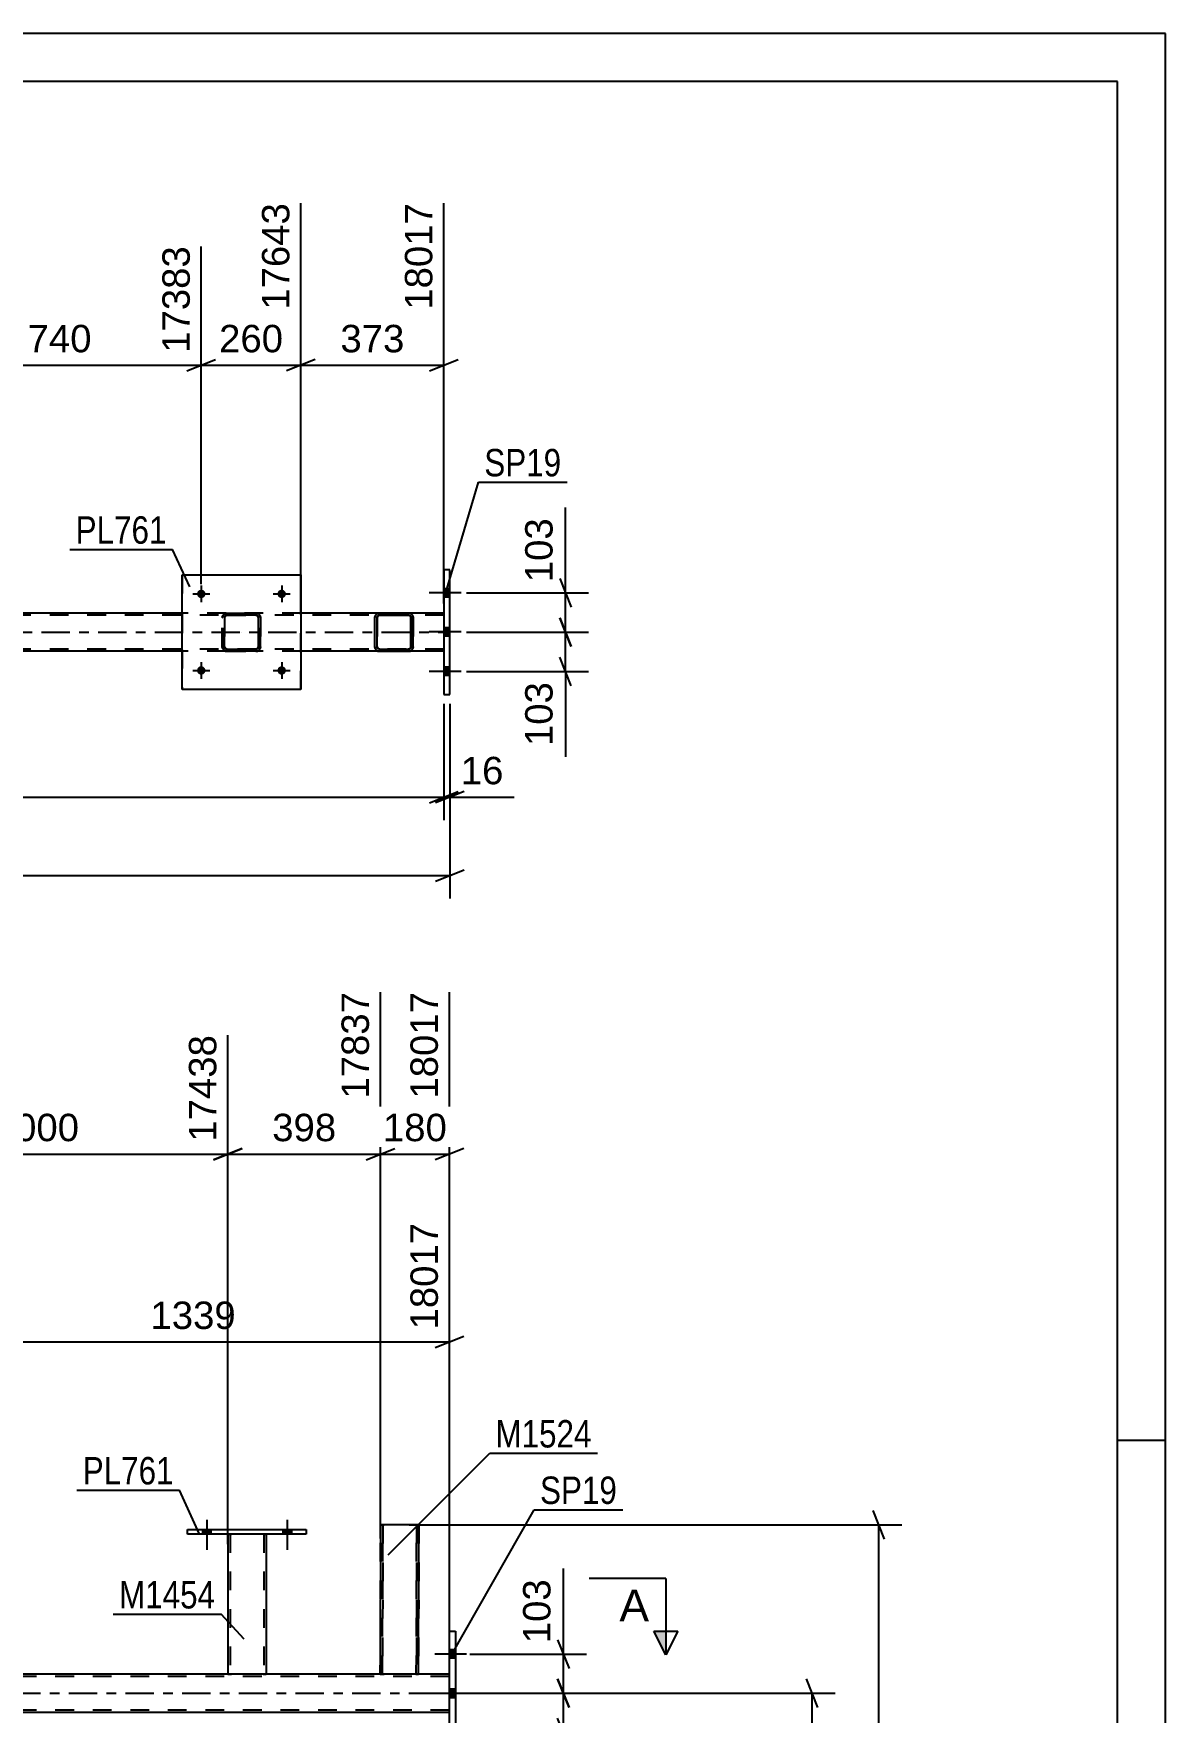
# Model space of a CAD drawing. Header units: millimetres. Extents: x -47 to 794, y -421 to 173.
# Drawn here: x 675.3 to 793.5, y -2 to 173.4 of the extents above; entities that cross this region are included whole.
import ezdxf

# ---------------------------------------------------------------- set-up
doc = ezdxf.new("R2010")
doc.units = ezdxf.units.MM
doc.linetypes.add('DXK_LINE_DOT2', pattern=[3.9198, 1.9599, -1.9599])
doc.linetypes.add('DXK_LINE_DOT3', pattern=[5.9187, 2.979, -0.9799, 0.9799, -0.9799])
doc.styles.add('Arial', font='arial.ttf', dxfattribs={"height": 0.2})
doc.styles.add('Arial Narrow', font='ARIALN.TTF', dxfattribs={"height": 0.2})

# ---------------------------------------------------------------- blocks, each defined once
blk = doc.blocks.new('Unknown-203724041-1113')
at = {"color": 5, "linetype": 'Continuous'}
for p, q in [((793.51, 173.4), (-47.49, 173.4)), ((793.51, -420.6), (793.51, 173.4)), ((788.51, 168.4), (-42.49, 168.4)), ((788.51, -415.6), (788.51, 168.4)), ((793.51, 26.4), (788.51, 26.4))]:
    blk.add_line(p, q, dxfattribs=at)
blk = doc.blocks.new('Part-203724041-3623 - 3466')
at = {"color": 2, "linetype": 'Continuous'}
for p, q in [((695.59, 16.64), (695.59, 2)), ((699.59, 16.64), (699.59, 2)), ((695.63, 2), (695.59, 2)), ((695.73, 2), (695.63, 2)), ((695.89, 2), (695.73, 2)), ((699.29, 2), (695.89, 2)), ((699.45, 2), (699.29, 2)), ((699.55, 2), (699.45, 2)), ((699.59, 2), (699.55, 2))]:
    blk.add_line(p, q, dxfattribs=at)
at = {"color": 7, "linetype": 'DXK_LINE_DOT2'}
for p, q in [((695.59, 16.64), (695.59, 16.64)), ((695.59, 16.64), (695.59, 16.64)), ((695.59, 16.64), (695.59, 16.64)), ((695.63, 16.64), (695.59, 16.64)), ((695.59, 16.64), (695.63, 16.64)), ((695.73, 16.64), (695.63, 16.64)), ((695.63, 16.64), (695.73, 16.64)), ((695.89, 16.64), (695.73, 16.64)), ((695.73, 16.64), (695.89, 16.64)), ((695.83, 16.64), (695.83, 16.64)), ((695.83, 16.64), (695.83, 2)), ((695.85, 16.64), (695.83, 16.64)), ((695.83, 16.64), (695.85, 16.64)), ((695.9, 16.64), (695.85, 16.64)), ((695.85, 16.64), (695.9, 16.64)), ((699.3, 16.64), (695.89, 16.64)), ((699.3, 16.64), (695.89, 16.64)), ((699.21, 16.64), (695.9, 16.64)), ((695.9, 16.64), (695.98, 16.64)), ((699.28, 16.64), (695.98, 16.64)), ((699.28, 16.64), (699.21, 16.64)), ((699.34, 16.64), (699.28, 16.64)), ((699.28, 16.64), (699.34, 16.64)), ((699.3, 16.64), (699.45, 16.64)), ((699.45, 16.64), (699.3, 16.64)), ((699.35, 16.64), (699.34, 16.64)), ((699.34, 16.64), (699.35, 16.64)), ((699.35, 16.64), (699.35, 16.64)), ((699.35, 16.64), (699.35, 2)), ((699.45, 16.64), (699.56, 16.64)), ((699.56, 16.64), (699.45, 16.64)), ((699.56, 16.64), (699.59, 16.64)), ((699.59, 16.64), (699.56, 16.64)), ((699.59, 16.64), (699.59, 16.64)), ((699.59, 16.64), (699.59, 16.64)), ((699.59, 16.64), (699.59, 16.64)), ((695.59, 2), (695.63, 2)), ((695.63, 2), (695.73, 2)), ((695.73, 2), (695.89, 2)), ((695.83, 2), (695.85, 2)), ((695.83, 2), (695.85, 2)), ((699.2, 2), (695.85, 2)), ((695.85, 2), (695.89, 2)), ((699.29, 2), (695.89, 2)), ((695.89, 2), (695.9, 2)), ((695.9, 2), (695.98, 2)), ((699.28, 2), (695.98, 2)), ((699.28, 2), (699.2, 2)), ((699.33, 2), (699.28, 2)), ((699.28, 2), (699.33, 2)), ((699.29, 2), (699.45, 2)), ((699.35, 2), (699.33, 2)), ((699.33, 2), (699.35, 2)), ((699.45, 2), (699.55, 2)), ((699.55, 2), (699.59, 2))]:
    blk.add_line(p, q, dxfattribs=at)
blk = doc.blocks.new('Part-203724041-3563 - 3466')
at = {"color": 7, "linetype": 'DXK_LINE_DOT2'}
for p, q in [((718.73, 1.76), (33.84, 1.76)), ((699.59, 2), (699.11, 2)), ((718.73, -2), (718.73, 2)), ((718.73, -1.76), (33.84, -1.76))]:
    blk.add_line(p, q, dxfattribs=at)
at = {"color": 2, "linetype": 'Continuous'}
for p, q in [((699.11, 2), (659.59, 2)), ((718.73, 2), (699.59, 2)), ((718.73, -2), (665.18, -2))]:
    blk.add_line(p, q, dxfattribs=at)
at = {"color": 7, "linetype": 'DXK_LINE_DOT3'}
for p, q in [((33.84, 0), (728.53, 0)), ((728.63, 0), (728.73, 0))]:
    blk.add_line(p, q, dxfattribs=at)
blk = doc.blocks.new('Bolt-203724041-3508 - 3466')
at = {"linetype": 'Continuous'}
for points in [[(692.95, 16.64), (693.83, 16.64), (693.83, 17.12), (692.95, 17.12)], [(701.35, 16.64), (702.23, 16.64), (702.23, 17.12), (701.35, 17.12)]]:
    blk.add_hatch(color=1, dxfattribs=at).paths.add_polyline_path(points)
at = {"color": 1, "linetype": 'Continuous'}
for p, q in [((693.39, 18.12), (693.39, 15)), ((701.79, 18.12), (701.79, 15)), ((692.95, 17.12), (692.95, 16.64)), ((693.83, 17.12), (693.83, 16.64)), ((701.35, 17.12), (701.35, 16.64)), ((702.23, 17.12), (702.23, 16.64))]:
    blk.add_line(p, q, dxfattribs=at)
blk = doc.blocks.new('Bolt-203724041-3509 - 3466')
at = {"linetype": 'Continuous'}
for points in [[(692.95, 16.64), (693.83, 16.64), (693.83, 17.12), (692.95, 17.12)], [(701.35, 16.64), (702.23, 16.64), (702.23, 17.12), (701.35, 17.12)]]:
    blk.add_hatch(color=1, dxfattribs=at).paths.add_polyline_path(points)
at = {"color": 1, "linetype": 'Continuous'}
for p, q in [((693.39, 18.12), (693.39, 15)), ((701.79, 18.12), (701.79, 15)), ((692.95, 17.12), (692.95, 16.64)), ((693.83, 17.12), (693.83, 16.64)), ((701.35, 17.12), (701.35, 16.64)), ((702.23, 17.12), (702.23, 16.64))]:
    blk.add_line(p, q, dxfattribs=at)
blk = doc.blocks.new('Bolt-203724041-3546 - 3466')
at = {"linetype": 'Continuous'}
for points in [[(719.37, 3.66), (719.37, 4.54), (718.73, 4.54), (718.73, 3.66)], [(719.37, 3.66), (719.37, 4.54), (718.73, 4.54), (718.73, 3.66)], [(719.37, 3.66), (719.37, 4.54), (718.73, 4.54), (718.73, 3.66)], [(719.37, -0.46), (719.37, 0.42), (718.73, 0.42), (718.73, -0.46)], [(719.37, -0.46), (719.37, 0.42), (718.73, 0.42), (718.73, -0.46)], [(719.37, -4.54), (719.37, -3.66), (718.73, -3.66), (718.73, -4.54)], [(719.37, -4.54), (719.37, -3.66), (718.73, -3.66), (718.73, -4.54)], [(719.37, -4.54), (719.37, -3.66), (718.73, -3.66), (718.73, -4.54)]]:
    blk.add_hatch(color=1, dxfattribs=at).paths.add_polyline_path(points)
at = {"color": 1, "linetype": 'Continuous'}
for p, q in [((720.53, 4.1), (717.21, 4.1)), ((720.53, 4.1), (717.21, 4.1)), ((720.53, 4.1), (717.21, 4.1)), ((719.37, 4.54), (718.73, 4.54)), ((719.37, 4.54), (718.73, 4.54)), ((719.37, 4.54), (718.73, 4.54)), ((719.37, 3.66), (718.73, 3.66)), ((719.37, 3.66), (718.73, 3.66)), ((719.37, 3.66), (718.73, 3.66)), ((719.37, 0.42), (718.73, 0.42)), ((719.37, 0.42), (718.73, 0.42)), ((720.53, -0.02), (717.21, -0.02)), ((720.53, -0.02), (717.21, -0.02)), ((719.37, -0.46), (718.73, -0.46)), ((719.37, -0.46), (718.73, -0.46)), ((720.53, -4.1), (717.21, -4.1)), ((720.53, -4.1), (717.21, -4.1)), ((720.53, -4.1), (717.21, -4.1)), ((719.37, -3.66), (718.73, -3.66)), ((719.37, -3.66), (718.73, -3.66)), ((719.37, -3.66), (718.73, -3.66)), ((719.37, -4.54), (718.73, -4.54)), ((719.37, -4.54), (718.73, -4.54)), ((719.37, -4.54), (718.73, -4.54))]:
    blk.add_line(p, q, dxfattribs=at)
blk = doc.blocks.new('Part-203724041-3552 - 3466')
at = {"color": 2, "linetype": 'Continuous'}
for p, q in [((711.53, 17.6), (711.52, 2)), ((711.53, 17.6), (711.53, 17.6)), ((711.53, 17.6), (711.57, 17.6)), ((711.57, 17.6), (711.67, 17.6)), ((711.67, 17.6), (711.83, 17.6)), ((715.23, 17.6), (711.83, 17.6)), ((715.23, 17.6), (715.39, 17.6)), ((715.39, 17.6), (715.49, 17.6)), ((715.49, 17.6), (715.53, 17.6)), ((715.52, 2), (715.53, 17.6)), ((715.53, 17.6), (715.53, 17.6)), ((711.52, 2), (711.52, 2)), ((711.56, 2), (711.52, 2)), ((711.66, 2), (711.56, 2)), ((711.82, 2), (711.66, 2)), ((715.23, 2), (711.82, 2)), ((715.38, 2), (715.23, 2)), ((715.49, 2), (715.38, 2)), ((715.52, 2), (715.49, 2)), ((715.52, 2), (715.52, 2))]:
    blk.add_line(p, q, dxfattribs=at)
at = {"color": 7, "linetype": 'DXK_LINE_DOT2'}
for p, q in [((711.52, 2), (711.53, 17.6)), ((711.57, 17.6), (711.53, 17.6)), ((711.67, 17.6), (711.57, 17.6)), ((711.79, 17.6), (711.67, 17.6)), ((711.76, 2), (711.77, 17.6)), ((711.77, 17.6), (711.76, 2)), ((711.77, 17.6), (711.77, 17.6)), ((711.79, 17.6), (711.77, 17.6)), ((711.77, 17.6), (711.79, 17.6)), ((715.23, 17.6), (711.79, 17.6)), ((711.84, 17.6), (711.79, 17.6)), ((711.79, 17.6), (711.84, 17.6)), ((715.14, 17.6), (711.84, 17.6)), ((711.84, 17.6), (711.92, 17.6)), ((715.22, 17.6), (711.92, 17.6)), ((715.14, 17.6), (715.22, 17.6)), ((715.22, 17.6), (715.23, 17.6)), ((715.22, 17.6), (715.27, 17.6)), ((715.23, 17.6), (715.27, 17.6)), ((715.39, 17.6), (715.23, 17.6)), ((715.27, 17.6), (715.29, 17.6)), ((715.27, 17.6), (715.29, 17.6)), ((715.28, 2), (715.29, 17.6)), ((715.29, 17.6), (715.28, 2)), ((715.29, 17.6), (715.29, 17.6)), ((715.49, 17.6), (715.39, 17.6)), ((715.53, 17.6), (715.49, 17.6)), ((715.53, 17.6), (715.52, 2)), ((711.52, 2), (711.56, 2)), ((711.56, 2), (711.66, 2)), ((711.66, 2), (711.78, 2)), ((711.76, 2), (711.76, 2)), ((711.78, 2), (711.76, 2)), ((711.76, 2), (711.78, 2)), ((715.23, 2), (711.78, 2)), ((711.83, 2), (711.78, 2)), ((711.78, 2), (711.83, 2)), ((715.14, 2), (711.83, 2)), ((711.83, 2), (711.91, 2)), ((715.27, 2), (711.91, 2)), ((715.21, 2), (715.14, 2)), ((715.27, 2), (715.21, 2)), ((715.23, 2), (715.38, 2)), ((715.28, 2), (715.27, 2)), ((715.27, 2), (715.28, 2)), ((715.28, 2), (715.28, 2)), ((715.38, 2), (715.49, 2)), ((715.49, 2), (715.52, 2))]:
    blk.add_line(p, q, dxfattribs=at)
blk = doc.blocks.new('Part-203724041-3618 - 3466')
at = {"color": 2, "linetype": 'Continuous'}
for p, q in [((691.39, 16.64), (691.39, 17.12)), ((691.39, 17.12), (703.79, 17.12)), ((703.79, 16.64), (691.39, 16.64)), ((703.79, 17.12), (703.79, 16.64))]:
    blk.add_line(p, q, dxfattribs=at)
blk = doc.blocks.new('Part-203724041-3847 - 3466')
at = {"color": 2, "linetype": 'Continuous'}
for p, q in [((718.73, -6.5), (718.73, 6.5)), ((718.73, 6.5), (719.37, 6.5)), ((719.37, 6.5), (719.37, -6.5)), ((719.37, -6.5), (718.73, -6.5))]:
    blk.add_line(p, q, dxfattribs=at)
blk = doc.blocks.new('Bolt-203724041-2559 - 2543')
at = {"linetype": 'Continuous'}
for points in [[(718.79, 114.52), (718.79, 115.4), (718.15, 115.4), (718.15, 114.52)], [(718.79, 114.52), (718.79, 115.4), (718.15, 115.4), (718.15, 114.52)], [(718.79, 114.52), (718.79, 115.4), (718.15, 115.4), (718.15, 114.52)], [(718.79, 110.44), (718.79, 111.32), (718.15, 111.32), (718.15, 110.44)], [(718.79, 110.44), (718.79, 111.32), (718.15, 111.32), (718.15, 110.44)], [(718.79, 106.32), (718.79, 107.2), (718.15, 107.2), (718.15, 106.32)], [(718.79, 106.32), (718.79, 107.2), (718.15, 107.2), (718.15, 106.32)], [(718.79, 106.32), (718.79, 107.2), (718.15, 107.2), (718.15, 106.32)]]:
    blk.add_hatch(color=1, dxfattribs=at).paths.add_polyline_path(points)
at = {"color": 1, "linetype": 'Continuous'}
for p, q in [((719.95, 114.96), (716.63, 114.96)), ((719.95, 114.96), (716.63, 114.96)), ((719.95, 114.96), (716.63, 114.96)), ((718.79, 115.4), (718.15, 115.4)), ((718.79, 115.4), (718.15, 115.4)), ((718.79, 115.4), (718.15, 115.4)), ((718.79, 114.52), (718.15, 114.52)), ((718.79, 114.52), (718.15, 114.52)), ((718.79, 114.52), (718.15, 114.52)), ((719.95, 110.88), (716.63, 110.88)), ((719.95, 110.88), (716.63, 110.88)), ((718.79, 111.32), (718.15, 111.32)), ((718.79, 111.32), (718.15, 111.32)), ((718.79, 110.44), (718.15, 110.44)), ((718.79, 110.44), (718.15, 110.44)), ((718.79, 107.2), (718.15, 107.2)), ((718.79, 107.2), (718.15, 107.2)), ((718.79, 107.2), (718.15, 107.2)), ((719.95, 106.76), (716.63, 106.76)), ((719.95, 106.76), (716.63, 106.76)), ((719.95, 106.76), (716.63, 106.76)), ((718.79, 106.32), (718.15, 106.32)), ((718.79, 106.32), (718.15, 106.32)), ((718.79, 106.32), (718.15, 106.32))]:
    blk.add_line(p, q, dxfattribs=at)
blk = doc.blocks.new('Part-203724041-2561 - 2543')
at = {"color": 2, "linetype": 'Continuous'}
for p, q in [((710.95, 112.38), (710.98, 112.56)), ((710.99, 112.56), (710.95, 112.38)), ((710.95, 109.34), (710.95, 112.38)), ((710.95, 112.38), (710.95, 112.38)), ((710.95, 109.34), (710.95, 112.38)), ((711.19, 112.38), (711.21, 112.47)), ((711.19, 109.34), (711.19, 112.38)), ((711.21, 112.47), (711.26, 112.55)), ((711.24, 112.82), (711.43, 112.86)), ((711.43, 112.86), (711.25, 112.82)), ((711.26, 112.55), (711.34, 112.6)), ((711.34, 112.6), (711.43, 112.62)), ((711.43, 112.86), (714.47, 112.86)), ((711.43, 112.86), (711.43, 112.86)), ((711.43, 112.86), (714.47, 112.86)), ((711.43, 112.62), (714.47, 112.62)), ((714.47, 112.86), (714.47, 112.86)), ((714.47, 112.86), (714.47, 112.86)), ((714.66, 112.82), (714.47, 112.86)), ((714.47, 112.62), (714.56, 112.6)), ((714.56, 112.6), (714.64, 112.55)), ((714.64, 112.55), (714.56, 112.6)), ((714.64, 112.55), (714.69, 112.47)), ((714.69, 112.47), (714.64, 112.55)), ((714.69, 112.47), (714.71, 112.38)), ((714.71, 112.38), (714.69, 112.47)), ((714.71, 109.34), (714.71, 112.38)), ((714.71, 112.38), (714.71, 112.38)), ((714.71, 112.38), (714.71, 109.34)), ((714.95, 112.38), (714.92, 112.56)), ((714.95, 109.34), (714.95, 112.38)), ((710.95, 109.34), (710.95, 109.34)), ((710.98, 109.15), (710.95, 109.34)), ((710.95, 109.34), (710.99, 109.15)), ((711.21, 109.24), (711.19, 109.34)), ((711.26, 109.17), (711.21, 109.24)), ((711.24, 108.89), (711.25, 108.89)), ((711.25, 108.89), (711.24, 108.89)), ((711.25, 108.89), (711.43, 108.86)), ((711.34, 109.11), (711.26, 109.17)), ((711.43, 109.1), (711.34, 109.11)), ((711.43, 109.1), (714.47, 109.1)), ((711.43, 109.1), (714.47, 109.1)), ((711.43, 108.86), (714.47, 108.86)), ((714.47, 109.1), (714.56, 109.12)), ((714.56, 109.11), (714.47, 109.1)), ((714.47, 109.1), (714.47, 109.1)), ((714.47, 108.86), (714.66, 108.89)), ((714.64, 109.17), (714.56, 109.11)), ((714.56, 109.12), (714.64, 109.17)), ((714.64, 109.17), (714.69, 109.25)), ((714.69, 109.24), (714.64, 109.17)), ((714.71, 109.34), (714.69, 109.24)), ((714.69, 109.25), (714.71, 109.34)), ((714.71, 109.34), (714.71, 109.34)), ((714.92, 109.15), (714.95, 109.34))]:
    blk.add_line(p, q, dxfattribs=at)
at = {"color": 7, "linetype": 'DXK_LINE_DOT2'}
for p, q in [((711.21, 112.47), (711.19, 112.38)), ((711.19, 112.38), (711.19, 112.38)), ((711.19, 112.38), (711.19, 109.34)), ((711.26, 112.55), (711.21, 112.47)), ((711.34, 112.6), (711.26, 112.55)), ((711.43, 112.62), (711.34, 112.6)), ((711.43, 112.62), (711.43, 112.62)), ((714.47, 112.62), (711.43, 112.62)), ((714.47, 112.86), (714.65, 112.82)), ((714.47, 112.62), (714.47, 112.62)), ((714.47, 112.62), (714.47, 112.62)), ((714.56, 112.6), (714.56, 112.6)), ((714.91, 112.56), (714.95, 112.38)), ((714.95, 112.38), (714.95, 112.38)), ((714.95, 112.38), (714.95, 109.34)), ((711.19, 109.34), (711.19, 109.34)), ((711.19, 109.34), (711.21, 109.25)), ((711.21, 109.25), (711.26, 109.17)), ((711.43, 108.86), (711.25, 108.89)), ((711.26, 109.17), (711.34, 109.12)), ((711.34, 109.12), (711.34, 109.11)), ((711.43, 109.1), (711.43, 109.1)), ((711.43, 108.86), (711.43, 108.86)), ((711.43, 108.86), (714.47, 108.86)), ((714.65, 108.89), (714.47, 108.86)), ((714.47, 108.86), (714.47, 108.86)), ((714.95, 109.34), (714.91, 109.15)), ((714.95, 109.34), (714.95, 109.34))]:
    blk.add_line(p, q, dxfattribs=at)
at = {"color": 2, "linetype": 'Continuous'}
for centre, start, end in [((711.43, 112.38), 112.5006, 157.5006), ((711.43, 112.38), 112.5006, 157.5006), ((714.47, 112.38), 22.5006, 67.5006), ((711.43, 109.34), 202.5006, 247.5006), ((711.43, 109.34), 202.5006, 247.5006), ((714.47, 109.34), 292.5006, 337.5006)]:
    blk.add_arc(centre, 0.48, start, end, dxfattribs=at)
at = {"color": 7, "linetype": 'DXK_LINE_DOT2'}
for centre, start, end in [((714.47, 112.38), 22.5006, 67.5006), ((714.47, 109.34), 292.5006, 337.5006)]:
    blk.add_arc(centre, 0.48, start, end, dxfattribs=at)
blk = doc.blocks.new('Part-203724041-2568 - 2543')
at = {"color": 7, "linetype": 'DXK_LINE_DOT2'}
for p, q in [((718.15, 112.62), (42.82, 112.62)), ((703.22, 112.86), (690.82, 112.86)), ((718.15, 112.86), (718.15, 108.86)), ((718.15, 109.1), (42.82, 109.1)), ((703.22, 108.86), (690.82, 108.86)), ((714.48, 108.86), (711.43, 108.86))]:
    blk.add_line(p, q, dxfattribs=at)
at = {"color": 2, "linetype": 'Continuous'}
for p, q in [((690.82, 112.86), (663.22, 112.86)), ((718.15, 112.86), (703.22, 112.86)), ((690.82, 108.86), (663.22, 108.86)), ((711.43, 108.86), (703.22, 108.86)), ((718.15, 108.86), (714.48, 108.86))]:
    blk.add_line(p, q, dxfattribs=at)
at = {"color": 7, "linetype": 'DXK_LINE_DOT3'}
blk.add_line((42.82, 110.86), (718.15, 110.86), dxfattribs=at)
blk = doc.blocks.new('Bolt-203724041-2601 - 2543')
at = {"linetype": 'Continuous'}
for points in [[(692.38, 114.86), (692.39, 114.95), (692.42, 115.04), (692.46, 115.12), (692.52, 115.18), (692.6, 115.24), (692.68, 115.28), (692.77, 115.29), (692.86, 115.29), (692.95, 115.28), (693.04, 115.24), (693.11, 115.18), (693.17, 115.12), (693.22, 115.04), (693.25, 114.95), (693.26, 114.86), (693.25, 114.77), (693.22, 114.68), (693.17, 114.6), (693.11, 114.53), (693.04, 114.48), (692.95, 114.44), (692.86, 114.42), (692.77, 114.42), (692.68, 114.44), (692.6, 114.48), (692.52, 114.53), (692.46, 114.6), (692.42, 114.68), (692.39, 114.77)], [(700.78, 114.86), (700.79, 114.95), (700.82, 115.04), (700.86, 115.12), (700.92, 115.18), (701, 115.24), (701.08, 115.28), (701.17, 115.29), (701.26, 115.29), (701.35, 115.28), (701.44, 115.24), (701.51, 115.18), (701.57, 115.12), (701.62, 115.04), (701.65, 114.95), (701.66, 114.86), (701.65, 114.77), (701.62, 114.68), (701.57, 114.6), (701.51, 114.53), (701.44, 114.48), (701.35, 114.44), (701.26, 114.42), (701.17, 114.42), (701.08, 114.44), (701, 114.48), (700.92, 114.53), (700.86, 114.6), (700.82, 114.68), (700.79, 114.77)]]:
    blk.add_hatch(color=1, dxfattribs=at).paths.add_polyline_path(points)
at = {"color": 1, "linetype": 'Continuous'}
for p, q in [((691.94, 114.86), (693.7, 114.86)), ((692.82, 115.74), (692.82, 113.98)), ((700.34, 114.86), (702.1, 114.86)), ((701.22, 115.74), (701.22, 113.98))]:
    blk.add_line(p, q, dxfattribs=at)
blk = doc.blocks.new('Bolt-203724041-2602 - 2543')
at = {"linetype": 'Continuous'}
for points in [[(692.38, 106.86), (692.39, 106.95), (692.42, 107.04), (692.46, 107.12), (692.52, 107.18), (692.6, 107.24), (692.68, 107.28), (692.77, 107.29), (692.86, 107.29), (692.95, 107.28), (693.04, 107.24), (693.11, 107.18), (693.17, 107.12), (693.22, 107.04), (693.25, 106.95), (693.26, 106.86), (693.25, 106.77), (693.22, 106.68), (693.17, 106.6), (693.11, 106.53), (693.04, 106.48), (692.95, 106.44), (692.86, 106.42), (692.77, 106.42), (692.68, 106.44), (692.6, 106.48), (692.52, 106.53), (692.46, 106.6), (692.42, 106.68), (692.39, 106.77)], [(700.78, 106.86), (700.79, 106.95), (700.82, 107.04), (700.86, 107.12), (700.92, 107.18), (701, 107.24), (701.08, 107.28), (701.17, 107.29), (701.26, 107.29), (701.35, 107.28), (701.44, 107.24), (701.51, 107.18), (701.57, 107.12), (701.62, 107.04), (701.65, 106.95), (701.66, 106.86), (701.65, 106.77), (701.62, 106.68), (701.57, 106.6), (701.51, 106.53), (701.44, 106.48), (701.35, 106.44), (701.26, 106.42), (701.17, 106.42), (701.08, 106.44), (701, 106.48), (700.92, 106.53), (700.86, 106.6), (700.82, 106.68), (700.79, 106.77)]]:
    blk.add_hatch(color=1, dxfattribs=at).paths.add_polyline_path(points)
at = {"color": 1, "linetype": 'Continuous'}
for p, q in [((692.82, 107.74), (692.82, 105.98)), ((701.22, 107.74), (701.22, 105.98)), ((691.94, 106.86), (693.7, 106.86)), ((700.34, 106.86), (702.1, 106.86))]:
    blk.add_line(p, q, dxfattribs=at)
blk = doc.blocks.new('Part-203724041-2671 - 2543')
at = {"color": 2, "linetype": 'Continuous'}
for p, q in [((690.82, 104.86), (690.82, 116.86)), ((690.82, 116.86), (690.82, 116.86)), ((690.82, 116.86), (703.22, 116.86)), ((703.22, 116.86), (703.22, 104.86)), ((690.82, 104.86), (690.82, 104.86)), ((703.22, 104.86), (690.82, 104.86))]:
    blk.add_line(p, q, dxfattribs=at)
at = {"color": 7, "linetype": 'DXK_LINE_DOT2'}
for p, q in [((690.82, 116.86), (690.82, 104.86)), ((690.82, 116.86), (690.82, 116.86)), ((703.22, 104.86), (703.22, 116.86)), ((690.82, 104.86), (690.82, 104.86))]:
    blk.add_line(p, q, dxfattribs=at)
blk = doc.blocks.new('Part-203724041-2672 - 2543')
at = {"color": 7, "linetype": 'DXK_LINE_DOT2'}
for p, q in [((695.01, 112.38), (695.05, 112.56)), ((695.01, 112.38), (695.02, 112.38)), ((695.01, 109.34), (695.01, 112.38)), ((695.05, 112.56), (695.02, 112.38)), ((695.02, 109.34), (695.02, 112.38)), ((695.27, 112.47), (695.25, 112.38)), ((695.26, 112.38), (695.25, 112.38)), ((695.25, 112.38), (695.25, 109.34)), ((695.26, 112.38), (695.28, 112.47)), ((695.26, 109.34), (695.26, 112.38)), ((695.32, 112.55), (695.27, 112.47)), ((695.28, 112.47), (695.33, 112.55)), ((695.31, 112.82), (695.49, 112.86)), ((695.5, 112.86), (695.31, 112.82)), ((695.4, 112.6), (695.32, 112.55)), ((695.33, 112.55), (695.41, 112.6)), ((695.49, 112.62), (695.4, 112.6)), ((695.41, 112.6), (695.5, 112.62)), ((695.5, 112.86), (695.49, 112.86)), ((695.49, 112.86), (698.53, 112.86)), ((695.49, 112.62), (695.5, 112.62)), ((698.53, 112.62), (695.49, 112.62)), ((695.5, 112.86), (698.54, 112.86)), ((695.5, 112.62), (698.54, 112.62)), ((698.53, 112.86), (698.54, 112.86)), ((698.53, 112.86), (698.72, 112.82)), ((698.54, 112.62), (698.53, 112.62)), ((698.62, 112.6), (698.53, 112.62)), ((698.72, 112.82), (698.54, 112.86)), ((698.54, 112.62), (698.63, 112.6)), ((698.62, 112.6), (698.63, 112.6)), ((698.7, 112.55), (698.62, 112.6)), ((698.63, 112.6), (698.71, 112.55)), ((698.75, 112.47), (698.7, 112.55)), ((698.71, 112.55), (698.76, 112.47)), ((698.77, 112.38), (698.75, 112.47)), ((698.76, 112.47), (698.78, 112.38)), ((698.78, 112.38), (698.77, 112.38)), ((698.77, 112.38), (698.77, 109.34)), ((698.78, 109.34), (698.78, 112.38)), ((698.98, 112.56), (699.01, 112.38)), ((699.02, 112.38), (698.98, 112.56)), ((699.02, 112.38), (699.01, 112.38)), ((699.01, 112.38), (699.01, 109.34)), ((699.02, 109.34), (699.02, 112.38)), ((695.02, 109.34), (695.01, 109.34)), ((695.05, 109.15), (695.01, 109.34)), ((695.02, 109.34), (695.05, 109.15)), ((695.25, 109.34), (695.26, 109.34)), ((695.25, 109.34), (695.27, 109.25)), ((695.28, 109.24), (695.26, 109.34)), ((695.27, 109.25), (695.32, 109.17)), ((695.33, 109.17), (695.28, 109.24)), ((695.31, 108.89), (695.31, 108.89)), ((695.49, 108.86), (695.31, 108.89)), ((695.31, 108.89), (695.5, 108.86)), ((695.32, 109.17), (695.4, 109.12)), ((695.41, 109.11), (695.33, 109.17)), ((695.4, 109.12), (695.49, 109.1)), ((695.5, 109.1), (695.41, 109.11)), ((695.5, 109.1), (695.49, 109.1)), ((695.49, 109.1), (698.53, 109.1)), ((695.5, 108.86), (695.49, 108.86)), ((695.49, 108.86), (698.53, 108.86)), ((695.5, 109.1), (698.54, 109.1)), ((695.5, 108.86), (698.54, 108.86)), ((698.53, 109.1), (698.62, 109.12)), ((698.53, 109.1), (698.54, 109.1)), ((698.72, 108.89), (698.53, 108.86)), ((698.53, 108.86), (698.54, 108.86)), ((698.63, 109.11), (698.54, 109.1)), ((698.54, 108.86), (698.72, 108.89)), ((698.62, 109.12), (698.7, 109.17)), ((698.71, 109.17), (698.63, 109.11)), ((698.7, 109.17), (698.75, 109.25)), ((698.76, 109.24), (698.71, 109.17)), ((698.75, 109.25), (698.77, 109.34)), ((698.78, 109.34), (698.76, 109.24)), ((698.77, 109.34), (698.78, 109.34)), ((699.01, 109.34), (698.98, 109.15)), ((698.98, 109.15), (699.02, 109.34)), ((699.01, 109.34), (699.02, 109.34))]:
    blk.add_line(p, q, dxfattribs=at)
at = {"color": 7, "linetype": 'DXK_LINE_DOT3'}
blk.add_line((697.02, 110.86), (697.01, 110.86), dxfattribs=at)
at = {"color": 7, "linetype": 'DXK_LINE_DOT2'}
for centre, start, end in [((695.49, 112.38), 112.5, 157.5), ((695.5, 112.38), 112.5, 157.5), ((698.53, 112.38), 22.5, 67.5), ((698.54, 112.38), 22.5, 67.5), ((695.49, 109.34), 202.5, 247.5), ((695.5, 109.34), 202.5, 247.5), ((698.53, 109.34), 292.5, 337.5), ((698.54, 109.34), 292.5, 337.5)]:
    blk.add_arc(centre, 0.48, start, end, dxfattribs=at)
blk = doc.blocks.new('Part-203724041-2783 - 2543')
at = {"color": 2, "linetype": 'Continuous'}
for p, q in [((718.79, 117.36), (718.15, 117.36)), ((718.15, 117.36), (718.15, 104.36)), ((718.79, 104.36), (718.79, 117.36)), ((718.15, 104.36), (718.79, 104.36))]:
    blk.add_line(p, q, dxfattribs=at)
blk = doc.blocks.new('StraightDimension-203724041-4934 - 3466')
at = {"color": 7, "linetype": 'Continuous'}
for p, q in [((730.04, 5.6), (731.24, 2.6)), ((720.88, 4.1), (733.04, 4.1)), ((730.64, 0), (730.64, 4.1)), ((720.37, 0), (733.04, 0)), ((731.24, -1.5), (730.04, 1.5))]:
    blk.add_line(p, q, dxfattribs=at)
at = {"color": 0}
blk.add_wipeout([(729.89, 12.5), (725.69, 12.5), (725.69, 4.62), (729.89, 4.62)], dxfattribs=at)
at = {"color": 7, "linetype": 'Continuous'}
blk.add_line((730.64, 4.1), (730.64, 13.02), dxfattribs=at)
blk.add_line((730.64, 4.1), (730.64, 13.02), dxfattribs=at)
at = {"color": 3, "style": 'Arial'}
blk.add_text('103', height=2.865, rotation=90.0002, dxfattribs=at).set_placement((729.29, 5.23))
blk = doc.blocks.new('StraightDimension-203724041-4819 - 3466')
at = {"color": 7, "linetype": 'Continuous'}
for p, q in [((655.59, 15.16), (655.59, 68.75)), ((695.59, 15.58), (695.59, 68.75)), ((657.09, 56.93), (654.09, 55.73)), ((655.59, 56.33), (695.59, 56.33)), ((694.09, 55.73), (697.09, 56.93))]:
    blk.add_line(p, q, dxfattribs=at)
at = {"color": 0, "linetype": 'Continuous'}
blk.add_wipeout([(694.99, 69.35), (690.79, 69.35), (690.79, 57.03), (694.99, 57.03)], dxfattribs=at)
at = {"color": 0}
blk.add_wipeout([(680.64, 57.08), (680.64, 61.28), (670.55, 61.28), (670.55, 57.08)], dxfattribs=at)
at = {"color": 3, "linetype": 'Continuous', "style": 'Arial'}
blk.add_text('17438', height=2.865, rotation=90.0002, dxfattribs=at).set_placement((694.39, 57.63))
at = {"color": 3, "style": 'Arial'}
blk.add_text('1000', height=2.865, dxfattribs=at).set_placement((671.15, 57.68))
blk = doc.blocks.new('StraightDimension-203724041-11637 - 3466')
at = {"color": 7, "linetype": 'Continuous'}
for p, q in [((719.73, 0), (759.02, 0)), ((757.22, -1.5), (756.02, 1.5)), ((756.62, -125.86), (756.62, 0)), ((756.02, -124.36), (757.22, -127.36)), ((738.15, -125.86), (759.02, -125.86))]:
    blk.add_line(p, q, dxfattribs=at)
at = {"color": 0}
blk.add_wipeout([(755.87, -57.88), (751.67, -57.88), (751.67, -67.98), (755.87, -67.98)], dxfattribs=at)
at = {"color": 3, "style": 'Arial'}
blk.add_text('3146', height=2.865, rotation=90.0002, dxfattribs=at).set_placement((755.27, -67.38))
blk = doc.blocks.new('StraightDimension-203724041-4926 - 3466')
at = {"color": 7, "linetype": 'Continuous'}
for p, q in [((720.37, 0), (733.04, 0)), ((730.04, 1.5), (731.24, -1.5)), ((730.64, -4.1), (730.64, 0)), ((731.24, -5.6), (730.04, -2.6)), ((721.07, -4.1), (733.04, -4.1))]:
    blk.add_line(p, q, dxfattribs=at)
at = {"color": 0}
blk.add_wipeout([(729.89, -4.63), (725.69, -4.63), (725.69, -12.5), (729.89, -12.5)], dxfattribs=at)
at = {"color": 7, "linetype": 'Continuous'}
blk.add_line((730.64, -4.1), (730.64, -13.02), dxfattribs=at)
blk.add_line((730.64, -4.1), (730.64, -13.02), dxfattribs=at)
at = {"color": 3, "style": 'Arial'}
blk.add_text('103', height=2.865, rotation=90.0002, dxfattribs=at).set_placement((729.29, -11.9))
blk = doc.blocks.new('StraightDimension-203724041-4521 - 3466')
at = {"color": 7, "linetype": 'Continuous'}
for p, q in [((665.18, -1), (665.18, 53.63)), ((718.73, 3), (718.73, 49.13)), ((666.68, 37.31), (663.68, 36.11)), ((717.23, 36.11), (720.23, 37.31)), ((665.18, 36.71), (718.73, 36.71))]:
    blk.add_line(p, q, dxfattribs=at)
at = {"color": 0, "linetype": 'Continuous'}
blk.add_wipeout([(718.13, 49.73), (713.93, 49.73), (713.93, 37.41), (718.13, 37.41)], dxfattribs=at)
at = {"color": 0}
blk.add_wipeout([(697, 37.46), (697, 41.66), (686.91, 41.66), (686.91, 37.46)], dxfattribs=at)
at = {"color": 3, "linetype": 'Continuous', "style": 'Arial'}
blk.add_text('18017', height=2.865, rotation=90.0002, dxfattribs=at).set_placement((717.53, 38.01))
at = {"color": 3, "style": 'Arial'}
blk.add_text('1339', height=2.865, dxfattribs=at).set_placement((687.51, 38.06))
blk = doc.blocks.new('StraightDimension-203724041-4827 - 3466')
at = {"color": 7, "linetype": 'Continuous'}
for p, q in [((711.53, 16.17), (711.53, 73.25)), ((695.59, 15.58), (695.59, 68.75)), ((697.09, 56.93), (694.09, 55.73)), ((695.59, 56.33), (711.53, 56.33)), ((710.03, 55.73), (713.03, 56.93))]:
    blk.add_line(p, q, dxfattribs=at)
at = {"color": 0}
blk.add_wipeout([(707.5, 57.08), (707.5, 61.28), (699.63, 61.28), (699.63, 57.08)], dxfattribs=at)
at = {"color": 3, "style": 'Arial'}
blk.add_text('398', height=2.865, dxfattribs=at).set_placement((700.23, 57.68))
at = {"color": 0, "linetype": 'Continuous'}
blk.add_wipeout([(710.93, 73.85), (706.73, 73.85), (706.73, 61.53), (710.93, 61.53)], dxfattribs=at)
at = {"color": 3, "linetype": 'Continuous', "style": 'Arial'}
blk.add_text('17837', height=2.865, rotation=90.0002, dxfattribs=at).set_placement((710.33, 62.13))
blk = doc.blocks.new('StraightDimension-203724041-4835 - 3466')
at = {"color": 7, "linetype": 'Continuous'}
for p, q in [((711.53, 16.17), (711.53, 73.25)), ((718.73, 3), (718.73, 73.25)), ((710.03, 55.73), (713.03, 56.93)), ((711.53, 56.33), (718.73, 56.33)), ((720.23, 56.93), (717.23, 55.73))]:
    blk.add_line(p, q, dxfattribs=at)
at = {"color": 0}
blk.add_wipeout([(719.06, 57.08), (719.06, 61.28), (711.19, 61.28), (711.19, 57.08)], dxfattribs=at)
at = {"color": 3, "style": 'Arial'}
blk.add_text('180', height=2.865, dxfattribs=at).set_placement((711.79, 57.68))
at = {"color": 0, "linetype": 'Continuous'}
blk.add_wipeout([(718.13, 73.85), (713.93, 73.85), (713.93, 61.53), (718.13, 61.53)], dxfattribs=at)
at = {"color": 3, "linetype": 'Continuous', "style": 'Arial'}
blk.add_text('18017', height=2.865, rotation=90.0002, dxfattribs=at).set_placement((717.53, 62.13))
blk = doc.blocks.new('StraightDimension-203724041-5155 - 3466')
at = {"color": 7, "linetype": 'Continuous'}
for p, q in [((714.53, 17.6), (765.99, 17.6)), ((764.19, 16.1), (762.99, 19.1)), ((763.59, -133.6), (763.59, 17.6)), ((762.99, -132.1), (764.19, -135.1)), ((630.34, -133.6), (765.99, -133.6))]:
    blk.add_line(p, q, dxfattribs=at)
at = {"color": 0}
blk.add_wipeout([(762.84, -52.95), (758.64, -52.95), (758.64, -63.04), (762.84, -63.04)], dxfattribs=at)
at = {"color": 3, "style": 'Arial'}
blk.add_text('3780', height=2.865, rotation=90.0002, dxfattribs=at).set_placement((762.24, -62.44))
blk = doc.blocks.new('StraightDimension-203724041-2803 - 2543')
at = {"color": 7, "linetype": 'Continuous'}
for p, q in [((730.26, 116.46), (731.46, 113.46)), ((720.52, 114.96), (733.26, 114.96)), ((730.86, 110.86), (730.86, 114.96)), ((731.46, 109.36), (730.26, 112.36)), ((720.52, 110.86), (733.26, 110.86))]:
    blk.add_line(p, q, dxfattribs=at)
at = {"color": 0}
blk.add_wipeout([(730.11, 123.35), (725.91, 123.35), (725.91, 115.48), (730.11, 115.48)], dxfattribs=at)
at = {"color": 7, "linetype": 'Continuous'}
blk.add_line((730.86, 114.96), (730.86, 123.88), dxfattribs=at)
blk.add_line((730.86, 114.96), (730.86, 123.88), dxfattribs=at)
at = {"color": 3, "style": 'Arial'}
blk.add_text('103', height=2.865, rotation=90.0002, dxfattribs=at).set_placement((729.51, 116.08))
blk = doc.blocks.new('StraightDimension-203724041-2816 - 2543')
at = {"color": 7, "linetype": 'Continuous'}
for p, q in [((730.26, 112.36), (731.46, 109.36)), ((720.52, 110.86), (733.26, 110.86)), ((730.86, 106.76), (730.86, 110.86)), ((731.46, 105.26), (730.26, 108.26)), ((720.52, 106.76), (733.26, 106.76))]:
    blk.add_line(p, q, dxfattribs=at)
at = {"color": 0}
blk.add_wipeout([(730.11, 106.23), (725.91, 106.23), (725.91, 98.36), (730.11, 98.36)], dxfattribs=at)
at = {"color": 7, "linetype": 'Continuous'}
blk.add_line((730.86, 106.76), (730.86, 97.84), dxfattribs=at)
blk.add_line((730.86, 106.76), (730.86, 97.84), dxfattribs=at)
at = {"color": 3, "style": 'Arial'}
blk.add_text('103', height=2.865, rotation=90.0002, dxfattribs=at).set_placement((729.51, 98.96))
blk = doc.blocks.new('StraightDimension-203724041-2851 - 2543')
at = {"color": 7, "linetype": 'Continuous'}
for p, q in [((718.15, 103.36), (718.15, 91.22)), ((718.79, 103.36), (718.79, 91.22)), ((716.65, 93.02), (719.65, 94.22)), ((720.29, 94.22), (717.29, 93.02)), ((718.15, 93.62), (718.79, 93.62))]:
    blk.add_line(p, q, dxfattribs=at)
at = {"color": 0}
blk.add_wipeout([(724.97, 94.37), (724.97, 98.57), (719.32, 98.57), (719.32, 94.37)], dxfattribs=at)
at = {"color": 7, "linetype": 'Continuous'}
blk.add_line((718.79, 93.62), (725.49, 93.62), dxfattribs=at)
blk.add_line((718.79, 93.62), (725.49, 93.62), dxfattribs=at)
at = {"color": 3, "style": 'Arial'}
blk.add_text('16', height=2.865, dxfattribs=at).set_placement((719.92, 94.97))
blk = doc.blocks.new('StraightDimension-203724041-2861 - 2543')
at = {"color": 7, "linetype": 'Continuous'}
for p, q in [((718.15, 103.36), (718.15, 91.22)), ((8.98, 93.62), (718.15, 93.62)), ((716.65, 93.02), (719.65, 94.22))]:
    blk.add_line(p, q, dxfattribs=at)
blk = doc.blocks.new('StraightDimension-203724041-3424 - 2543')
at = {"color": 7, "linetype": 'Continuous'}
for p, q in [((718.79, 103.36), (718.79, 83.04)), ((717.29, 84.84), (720.29, 86.04)), ((8.34, 85.44), (718.79, 85.44))]:
    blk.add_line(p, q, dxfattribs=at)
blk = doc.blocks.new('StraightDimension-203724041-7336 - 2543')
at = {"color": 7, "linetype": 'Continuous'}
for p, q in [((703.22, 113.86), (703.22, 155.67)), ((718.15, 113.86), (718.15, 155.67)), ((704.72, 139.35), (701.72, 138.15)), ((703.22, 138.75), (718.15, 138.75)), ((716.65, 138.15), (719.65, 139.35))]:
    blk.add_line(p, q, dxfattribs=at)
at = {"color": 0}
blk.add_wipeout([(714.62, 139.5), (714.62, 143.7), (706.75, 143.7), (706.75, 139.5)], dxfattribs=at)
at = {"color": 3, "style": 'Arial'}
blk.add_text('373', height=2.865, dxfattribs=at).set_placement((707.35, 140.1))
at = {"color": 0, "linetype": 'Continuous'}
blk.add_wipeout([(717.55, 156.27), (713.35, 156.27), (713.35, 143.95), (717.55, 143.95)], dxfattribs=at)
at = {"color": 3, "linetype": 'Continuous', "style": 'Arial'}
blk.add_text('18017', height=2.865, rotation=90.0002, dxfattribs=at).set_placement((716.95, 144.55))
blk = doc.blocks.new('StraightDimension-203724041-7337 - 2543')
at = {"color": 7, "linetype": 'Continuous'}
for p, q in [((703.22, 113.86), (703.22, 155.67)), ((692.82, 115.86), (692.82, 151.17)), ((691.32, 138.15), (694.32, 139.35)), ((692.82, 138.75), (703.22, 138.75)), ((704.72, 139.35), (701.72, 138.15))]:
    blk.add_line(p, q, dxfattribs=at)
at = {"color": 0}
blk.add_wipeout([(701.95, 139.5), (701.95, 143.7), (694.08, 143.7), (694.08, 139.5)], dxfattribs=at)
at = {"color": 3, "style": 'Arial'}
blk.add_text('260', height=2.865, dxfattribs=at).set_placement((694.68, 140.1))
at = {"color": 0, "linetype": 'Continuous'}
blk.add_wipeout([(702.62, 156.27), (698.42, 156.27), (698.42, 143.95), (702.62, 143.95)], dxfattribs=at)
at = {"color": 3, "linetype": 'Continuous', "style": 'Arial'}
blk.add_text('17643', height=2.865, rotation=90.0002, dxfattribs=at).set_placement((702.02, 144.55))
blk = doc.blocks.new('StraightDimension-203724041-7338 - 2543')
at = {"color": 7, "linetype": 'Continuous'}
for p, q in [((663.22, 113.86), (663.22, 155.67)), ((692.82, 115.86), (692.82, 151.17)), ((664.72, 139.35), (661.72, 138.15)), ((663.22, 138.75), (692.82, 138.75)), ((691.32, 138.15), (694.32, 139.35))]:
    blk.add_line(p, q, dxfattribs=at)
at = {"color": 0, "linetype": 'Continuous'}
blk.add_wipeout([(692.22, 151.77), (688.02, 151.77), (688.02, 139.45), (692.22, 139.45)], dxfattribs=at)
at = {"color": 0}
blk.add_wipeout([(681.96, 139.5), (681.96, 143.7), (674.08, 143.7), (674.08, 139.5)], dxfattribs=at)
at = {"color": 3, "linetype": 'Continuous', "style": 'Arial'}
blk.add_text('17383', height=2.865, rotation=90.0002, dxfattribs=at).set_placement((691.62, 140.05))
at = {"color": 3, "style": 'Arial'}
blk.add_text('740', height=2.865, dxfattribs=at).set_placement((674.68, 140.1))
blk = doc.blocks.new('Mark-203724041-3548 - 3466')
at = {"color": 0}
blk.add_wipeout([(733.59, 25.68), (733.59, 28.68), (723.54, 28.68), (723.54, 25.68)], dxfattribs=at)
blk.add_wipeout([(733.59, 25.68), (733.59, 28.68), (723.54, 28.68), (723.54, 25.68)], dxfattribs=at)
at = {"color": 30, "linetype": 'Continuous'}
for p, q in [((712.34, 14.47), (722.94, 25.08)), ((722.94, 25.08), (734.19, 25.08))]:
    blk.add_line(p, q, dxfattribs=at)
at = {"color": 3, "style": 'Arial Narrow'}
blk.add_text('M1524', height=2.863, dxfattribs=at).set_placement((723.54, 25.68))
blk = doc.blocks.new('Mark-203724041-3619 - 3466')
at = {"color": 0}
blk.add_wipeout([(694.28, 8.86), (694.28, 11.86), (684.23, 11.86), (684.23, 8.86)], dxfattribs=at)
blk.add_wipeout([(694.28, 8.86), (694.28, 11.86), (684.23, 11.86), (684.23, 8.86)], dxfattribs=at)
at = {"color": 30, "linetype": 'Continuous'}
for p in [(683.63, 8.26), (697.29, 5.65)]:
    blk.add_line(p, (694.88, 8.26), dxfattribs=at)
at = {"color": 3, "style": 'Arial Narrow'}
blk.add_text('M1454', height=2.863, dxfattribs=at).set_placement((684.23, 8.86))
blk = doc.blocks.new('Mark-203724041-3614 - 3466')
at = {"color": 0}
blk.add_wipeout([(689.95, 21.82), (689.95, 24.82), (680.44, 24.82), (680.44, 21.82)], dxfattribs=at)
blk.add_wipeout([(689.95, 21.82), (689.95, 24.82), (680.44, 24.82), (680.44, 21.82)], dxfattribs=at)
at = {"color": 30, "linetype": 'Continuous'}
for p in [(679.84, 21.22), (692.63, 16.64)]:
    blk.add_line(p, (690.55, 21.22), dxfattribs=at)
at = {"color": 3, "style": 'Arial Narrow'}
blk.add_text('PL761', height=2.863, dxfattribs=at).set_placement((680.44, 21.82))
blk = doc.blocks.new('Mark-203724041-3843 - 3466')
at = {"color": 0}
blk.add_wipeout([(736.24, 19.78), (736.24, 22.78), (728.2, 22.78), (728.2, 19.78)], dxfattribs=at)
blk.add_wipeout([(736.24, 19.78), (736.24, 22.78), (728.2, 22.78), (728.2, 19.78)], dxfattribs=at)
at = {"color": 30, "linetype": 'Continuous'}
for p, q in [((718.87, 3.89), (727.6, 19.18)), ((727.6, 19.18), (736.84, 19.18))]:
    blk.add_line(p, q, dxfattribs=at)
at = {"color": 3, "style": 'Arial Narrow'}
blk.add_text('SP19', height=2.863, dxfattribs=at).set_placement((728.2, 19.78))
blk = doc.blocks.new('SectionMark-203724041-5213 - 3466')
at = {"linetype": 'Continuous'}
blk.add_hatch(color=6, dxfattribs=at).paths.add_polyline_path([(740.09, 6.5), (741.34, 6.5), (741.34, 4)])
at = {"color": 6, "linetype": 'Continuous'}
for p, q in [((741.34, 12), (733.34, 12)), ((741.34, 12), (741.34, 4)), ((740.09, 6.5), (742.59, 6.5)), ((741.34, 4), (740.09, 6.5)), ((742.59, 6.5), (741.34, 4))]:
    blk.add_line(p, q, dxfattribs=at)
at = {"color": 0, "linetype": 'Continuous'}
blk.add_wipeout([(739.59, 7.5), (739.59, 11), (736.48, 11), (736.48, 7.5)], dxfattribs=at)
at = {"color": 3, "linetype": 'Continuous', "style": 'Arial'}
blk.add_text('A', height=3.34, dxfattribs=at).set_placement((736.48, 7.5))
blk = doc.blocks.new('Mark-203724041-2667 - 2543')
at = {"color": 0}
blk.add_wipeout([(689.2, 120.1), (689.2, 123.1), (679.7, 123.1), (679.7, 120.1)], dxfattribs=at)
blk.add_wipeout([(689.2, 120.1), (689.2, 123.1), (679.7, 123.1), (679.7, 120.1)], dxfattribs=at)
at = {"color": 30, "linetype": 'Continuous'}
for p in [(679.1, 119.5), (691.63, 115.6)]:
    blk.add_line(p, (689.8, 119.5), dxfattribs=at)
at = {"color": 3, "style": 'Arial Narrow'}
blk.add_text('PL761', height=2.863, dxfattribs=at).set_placement((679.7, 120.1))
blk = doc.blocks.new('Mark-203724041-2779 - 2543')
at = {"color": 0}
blk.add_wipeout([(730.42, 127.14), (730.42, 130.14), (722.38, 130.14), (722.38, 127.14)], dxfattribs=at)
blk.add_wipeout([(730.42, 127.14), (730.42, 130.14), (722.38, 130.14), (722.38, 127.14)], dxfattribs=at)
at = {"color": 30, "linetype": 'Continuous'}
for p, q in [((718.29, 114.75), (721.78, 126.54)), ((721.78, 126.54), (731.02, 126.54))]:
    blk.add_line(p, q, dxfattribs=at)
at = {"color": 3, "style": 'Arial Narrow'}
blk.add_text('SP19', height=2.863, dxfattribs=at).set_placement((722.38, 127.14))

msp = doc.modelspace()

# ---------------------------------------------------------------- block references
for name in ['Unknown-203724041-1113', 'Part-203724041-2671 - 2543', 'Part-203724041-2783 - 2543', 'Bolt-203724041-2601 - 2543', 'Bolt-203724041-2559 - 2543', 'Part-203724041-2568 - 2543', 'Part-203724041-2672 - 2543', 'Part-203724041-2561 - 2543', 'Bolt-203724041-2602 - 2543', 'Bolt-203724041-3508 - 3466', 'Bolt-203724041-3509 - 3466', 'Part-203724041-3552 - 3466', 'Part-203724041-3618 - 3466', 'Part-203724041-3623 - 3466', 'Part-203724041-3847 - 3466', 'Bolt-203724041-3546 - 3466', 'Part-203724041-3563 - 3466']:
    msp.add_blockref(name, (0, 0))

# ---------------------------------------------------------------- next in the draw order: block references
for name in ['StraightDimension-203724041-2803 - 2543', 'StraightDimension-203724041-4819 - 3466', 'StraightDimension-203724041-4934 - 3466']:
    msp.add_blockref(name, (0, 0))

# ---------------------------------------------------------------- next in the draw order: block references
for name in ['StraightDimension-203724041-7336 - 2543', 'StraightDimension-203724041-2816 - 2543', 'StraightDimension-203724041-11637 - 3466']:
    msp.add_blockref(name, (0, 0))

# ---------------------------------------------------------------- next in the draw order: block references
for name in ['StraightDimension-203724041-7337 - 2543', 'Mark-203724041-2779 - 2543', 'StraightDimension-203724041-2851 - 2543', 'StraightDimension-203724041-4926 - 3466']:
    msp.add_blockref(name, (0, 0))

# ---------------------------------------------------------------- next in the draw order: block references
for name in ['StraightDimension-203724041-7338 - 2543', 'StraightDimension-203724041-2861 - 2543', 'StraightDimension-203724041-4521 - 3466']:
    msp.add_blockref(name, (0, 0))

# ---------------------------------------------------------------- next in the draw order: block references
for name in ['Mark-203724041-2667 - 2543', 'StraightDimension-203724041-3424 - 2543', 'StraightDimension-203724041-4827 - 3466']:
    msp.add_blockref(name, (0, 0))

# ---------------------------------------------------------------- next in the draw order: block references
msp.add_blockref('StraightDimension-203724041-4835 - 3466', (0, 0))

# ---------------------------------------------------------------- next in the draw order: block references
msp.add_blockref('StraightDimension-203724041-5155 - 3466', (0, 0))

# ---------------------------------------------------------------- next in the draw order: block references
for name in ['Mark-203724041-3548 - 3466', 'Mark-203724041-3614 - 3466', 'Mark-203724041-3619 - 3466']:
    msp.add_blockref(name, (0, 0))

# ---------------------------------------------------------------- next in the draw order: block references
msp.add_blockref('Mark-203724041-3843 - 3466', (0, 0))

# ---------------------------------------------------------------- next in the draw order: block references
msp.add_blockref('SectionMark-203724041-5213 - 3466', (0, 0))

doc.saveas('drawing.dxf')
